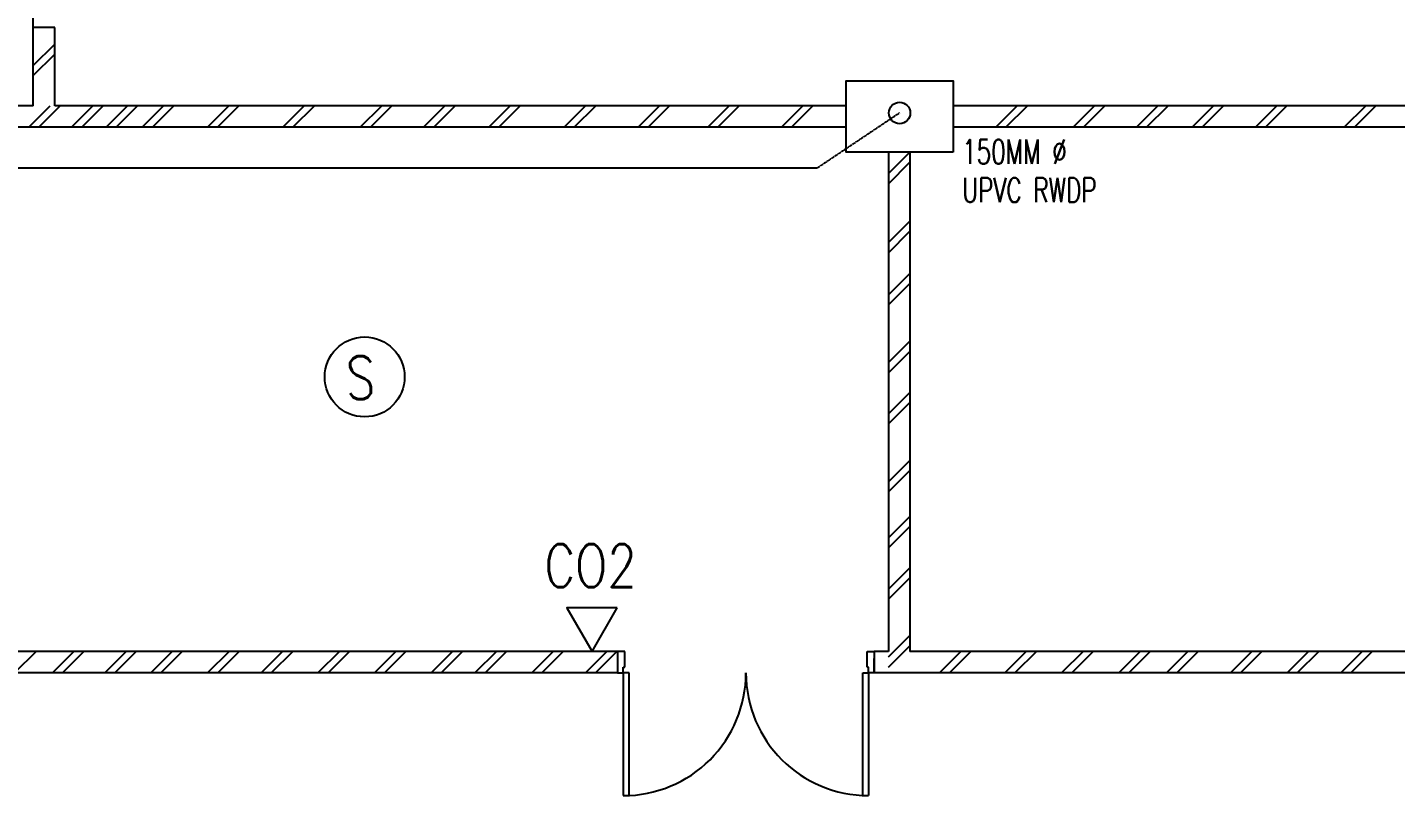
# Model space of a CAD drawing. Header units: feet. Extents: x 1407108 to 2957709, y -1501070 to -681589.
# Drawn here: x 1474101 to 1483696, y -795359 to -789974 of the extents above; entities that cross this region are included whole.
import ezdxf

# ---------------------------------------------------------------- set-up
doc = ezdxf.new("R2010")
doc.units = ezdxf.units.FT
doc.header["$LTSCALE"] = 13
doc.header["$MEASUREMENT"] = 0
doc.linetypes.add('HIDDEN', pattern=[0.375, 0.25, -0.125])
for name, color, linetype in [('-FF', 240, 'CONTINUOUS'), ('COL', 3, 'CONTINUOUS'), ('DR', 7, 'CONTINUOUS'), ('H', 1, 'CONTINUOUS'), ('RWDP', 145, 'CONTINUOUS'), ('WALL', 2, 'CONTINUOUS'), ('WIN', 5, 'CONTINUOUS')]:
    doc.layers.add(name, color=color, linetype=linetype)
doc.styles.add('E', font='ROMANS.SHX', dxfattribs={"width": 0.9})
doc.styles.add('ROMANS', font='romans')

# ---------------------------------------------------------------- blocks, each defined once
blk = doc.blocks.new('DR-1800-B')
at = {"layer": 'DR'}
for p, q in [((-50, 0), (0, 0)), ((0, 0), (0, -150)), ((-1800, 0), (-1800, -150)), ((-1750, 0), (-1800, 0)), ((-1750, -110), (-1750, 0)), ((-50, -110), (-50, 0)), ((-1800, -150), (-1760, -150)), ((-1760, -150), (-1760, -110)), ((-1760, -110), (-1750, -110)), ((-1760, -150), (-1760, -1010)), ((-1720, -150), (-1760, -150)), ((-1720, -1009.1), (-1720, -150)), ((-80, -1009.1), (-80, -150)), ((-80, -150), (-40, -150)), ((-40, -110), (-50, -110)), ((-40, -150), (-40, -110)), ((-40, -150), (-40, -1010)), ((0, -150), (-40, -150))]:
    blk.add_line(p, q, dxfattribs=at)
for centre, start, end in [((-1760, -150), 270, 0), ((-40, -150), 180.00007, 270)]:
    blk.add_arc(centre, 860, start, end, dxfattribs=at)
blk = doc.blocks.new('CO2')
at = {"layer": '-FF'}
blk.add_lwpolyline([(-305.5, -176.4), (-305.5, 176.4), (0, 0)], close=True, dxfattribs=at)
blk = doc.blocks.new('SMOKE DETECTOR')
at = {"layer": '-FF'}
blk.add_circle((0, 0), 279.9, dxfattribs=at)
at = {"layer": '-FF', "color": 3, "style": 'E', "width": 0.8}
blk.add_text('S', height=300, dxfattribs=at).set_placement((-131.5, -155.8))

msp = doc.modelspace()

# ---------------------------------------------------------------- linework, layer by layer
at = {"layer": 'COL', "color": 0}
msp.add_lwpolyline([(1480592.2, -790849.1), (1479842.2, -790849.1), (1479842.2, -790349.1), (1480592.2, -790349.1)], close=True, dxfattribs=at)
at = {"layer": 'DR', "color": 0}
msp.add_line((1480039.9, -794499.1), (1480039.9, -794399.1), dxfattribs=at)
at = {"layer": 'H', "color": 0}
for p, q in [((1474142.2, -790240.9), (1474292.2, -790090.9)), ((1474142.2, -790311.6), (1474292.2, -790161.6)), ((1474110.6, -790674.1), (1474260.6, -790524.1)), ((1474181.3, -790674.1), (1474331.3, -790524.1)), ((1474410.7, -790674.1), (1474560.7, -790524.1)), ((1474481.4, -790674.1), (1474631.4, -790524.1)), ((1474653.2, -790674.1), (1474803.2, -790524.1)), ((1474723.9, -790674.1), (1474873.9, -790524.1)), ((1474906.3, -790674.1), (1475056.3, -790524.1)), ((1474977, -790674.1), (1475127, -790524.1)), ((1475363.1, -790674.1), (1475513.1, -790524.1)), ((1475433.8, -790674.1), (1475583.8, -790524.1)), ((1475892.6, -790674.1), (1476042.6, -790524.1)), ((1475963.3, -790674.1), (1476113.3, -790524.1)), ((1476435.3, -790674.1), (1476585.3, -790524.1)), ((1476506, -790674.1), (1476656, -790524.1)), ((1476879.3, -790674.1), (1477029.3, -790524.1)), ((1476950, -790674.1), (1477100, -790524.1)), ((1477336.1, -790674.1), (1477486.1, -790524.1)), ((1477406.8, -790674.1), (1477556.8, -790524.1)), ((1477865.6, -790674.1), (1478015.6, -790524.1)), ((1477936.3, -790674.1), (1478086.3, -790524.1)), ((1478383.2, -790674.1), (1478533.2, -790524.1)), ((1478453.9, -790674.1), (1478603.9, -790524.1)), ((1478871.6, -790674.1), (1479021.6, -790524.1)), ((1478942.3, -790674.1), (1479092.3, -790524.1)), ((1479389.2, -790674.1), (1479539.2, -790524.1)), ((1479459.9, -790674.1), (1479609.9, -790524.1)), ((1480892.6, -790674.1), (1481042.6, -790524.1)), ((1480963.3, -790674.1), (1481113.3, -790524.1)), ((1481435.3, -790674.1), (1481585.3, -790524.1)), ((1481506, -790674.1), (1481656, -790524.1)), ((1481879.3, -790674.1), (1482029.3, -790524.1)), ((1481950, -790674.1), (1482100, -790524.1)), ((1482269.3, -790674.1), (1482419.3, -790524.1)), ((1482340, -790674.1), (1482490, -790524.1)), ((1482713.3, -790674.1), (1482863.3, -790524.1)), ((1482784, -790674.1), (1482934, -790524.1)), ((1483336.1, -790674.1), (1483486.1, -790524.1)), ((1483406.8, -790674.1), (1483556.8, -790524.1)), ((1480139.9, -790999.1), (1480289.9, -790849.1)), ((1480139.9, -791069.8), (1480289.9, -790919.8)), ((1480139.9, -791482.9), (1480289.9, -791332.9)), ((1480139.9, -791553.6), (1480289.9, -791403.6)), ((1480139.9, -791848.5), (1480289.9, -791698.5)), ((1480139.9, -791919.2), (1480289.9, -791769.2)), ((1480139.9, -792324.3), (1480289.9, -792174.3)), ((1480139.9, -792395), (1480289.9, -792245)), ((1480139.9, -792683.5), (1480289.9, -792533.5)), ((1480139.9, -792754.2), (1480289.9, -792604.2)), ((1480139.9, -793159.3), (1480289.9, -793009.3)), ((1480139.9, -793230), (1480289.9, -793080)), ((1480139.9, -793552.4), (1480289.9, -793402.4)), ((1480139.9, -793623.1), (1480289.9, -793473.1)), ((1480139.9, -793911.6), (1480289.9, -793761.6)), ((1480139.9, -793982.3), (1480289.9, -793832.3)), ((1480139.9, -794387.4), (1480289.9, -794237.4)), ((1480139.9, -794458.1), (1480289.9, -794308.1)), ((1474161.3, -794349.1), (1474011.3, -794499.1)), ((1474425.7, -794349.1), (1474275.7, -794499.1)), ((1474496.4, -794349.1), (1474346.4, -794499.1)), ((1474793.9, -794349.1), (1474643.9, -794499.1)), ((1474864.6, -794349.1), (1474714.6, -794499.1)), ((1475116.6, -794349.1), (1474966.6, -794499.1)), ((1475187.3, -794349.1), (1475037.3, -794499.1)), ((1475514.6, -794349.1), (1475364.6, -794499.1)), ((1475585.3, -794349.1), (1475435.3, -794499.1)), ((1475890.6, -794349.1), (1475740.6, -794499.1)), ((1475961.3, -794349.1), (1475811.3, -794499.1)), ((1476288.6, -794349.1), (1476138.6, -794499.1)), ((1476359.3, -794349.1), (1476209.3, -794499.1)), ((1476684.4, -794349.1), (1476534.4, -794499.1)), ((1476755.2, -794349.1), (1476605.2, -794499.1)), ((1477082.4, -794349.1), (1476932.4, -794499.1)), ((1477153.2, -794349.1), (1477003.2, -794499.1)), ((1477389.6, -794349.1), (1477239.6, -794499.1)), ((1477460.4, -794349.1), (1477310.4, -794499.1)), ((1477787.6, -794349.1), (1477637.6, -794499.1)), ((1477858.4, -794349.1), (1477708.4, -794499.1)), ((1478163.6, -794349.1), (1478013.6, -794499.1)), ((1478234.3, -794349.1), (1478084.3, -794499.1)), ((1480646.7, -794349.1), (1480496.7, -794499.1)), ((1480717.5, -794349.1), (1480567.5, -794499.1)), ((1481105.8, -794349.1), (1480955.8, -794499.1)), ((1481176.6, -794349.1), (1481026.6, -794499.1)), ((1481503.8, -794349.1), (1481353.8, -794499.1)), ((1481574.6, -794349.1), (1481424.6, -794499.1)), ((1481904.7, -794349.1), (1481754.7, -794499.1)), ((1481975.4, -794349.1), (1481825.4, -794499.1)), ((1482239.8, -794349.1), (1482089.8, -794499.1)), ((1482310.6, -794349.1), (1482160.6, -794499.1)), ((1482687.7, -794349.1), (1482537.7, -794499.1)), ((1482758.4, -794349.1), (1482608.4, -794499.1)), ((1483085.7, -794349.1), (1482935.7, -794499.1)), ((1483156.4, -794349.1), (1483006.4, -794499.1)), ((1483461.7, -794349.1), (1483311.7, -794499.1)), ((1483532.4, -794349.1), (1483382.4, -794499.1))]:
    msp.add_line(p, q, dxfattribs=at)
at = {"layer": 'RWDP', "color": 0, "linetype": 'HIDDEN'}
for p, q in [((1480217.1, -790574.1), (1479639.4, -790960.8)), ((1479639.4, -790960.8), (1471392.1, -790960.8))]:
    msp.add_line(p, q, dxfattribs=at)
at = {"layer": 'RWDP', "color": 0}
msp.add_circle((1480217.1, -790574.1), 75, dxfattribs=at)
at = {"layer": 'WALL', "color": 0}
for p, q in [((1474142.2, -790524.1), (1474142.2, -789974.1)), ((1474292.2, -789974.1), (1474142.2, -789974.1)), ((1474292.2, -790524.1), (1474292.2, -789974.1)), ((1474142.2, -790524.1), (1472967.2, -790524.1)), ((1475142.2, -790524.1), (1474292.2, -790524.1)), ((1479842.2, -790524.1), (1474292.2, -790524.1)), ((1484917.2, -790524.1), (1480592.2, -790524.1)), ((1475142.2, -790674.1), (1472967.2, -790674.1)), ((1479842.2, -790674.1), (1474142.2, -790674.1)), ((1478967.2, -790674.1), (1475442.2, -790674.1)), ((1479842.2, -790674.1), (1479467.2, -790674.1)), ((1484917.2, -790674.1), (1480592.2, -790674.1)), ((1480139.9, -790849.1), (1480139.9, -794349.1)), ((1480289.9, -790849.1), (1480289.9, -794349.1)), ((1478239.9, -794349.1), (1472792.2, -794349.1)), ((1480139.9, -794349.1), (1480039.9, -794349.1)), ((1480039.9, -794349.1), (1480039.9, -794499.1)), ((1485142.2, -794349.1), (1480289.9, -794349.1)), ((1478239.9, -794499.1), (1472792.2, -794499.1)), ((1488192.2, -794499.1), (1480039.9, -794499.1))]:
    msp.add_line(p, q, dxfattribs=at)
at = {"layer": 'WIN', "color": 0}
msp.add_line((1474142.2, -789974.1), (1474142.2, -788174.1), dxfattribs=at)

# ---------------------------------------------------------------- block references
at = {"layer": '-FF', "color": 0, "linetype": 'Continuous'}
msp.add_blockref('SMOKE DETECTOR', (1476466.1, -792424.1), dxfattribs=at)
at = {"layer": '-FF', "color": 0, "xscale": -1, "rotation": 90}
msp.add_blockref('CO2', (1478060.3, -794349.1), dxfattribs=at)
at = {"layer": 'WALL', "color": 0, "rotation": 359.9999999764916}
msp.add_blockref('DR-1800-B', (1480039.9, -794349.1), dxfattribs=at)

# ---------------------------------------------------------------- texts
at = {"layer": '-FF', "color": 0, "style": 'ROMANS', "width": 0.8}
msp.add_text('CO2', height=300, dxfattribs=at).set_placement((1477725.8, -793897.6))
at = {"layer": 'RWDP', "color": 0, "style": 'ROMANS', "width": 0.7}
for s, p in [('150MM %%c', (1480655.8, -790930.8)), ('UPVC RWDP', (1480655.8, -791199.8))]:
    msp.add_text(s, height=170, dxfattribs=at).set_placement(p)

doc.saveas('drawing.dxf')
